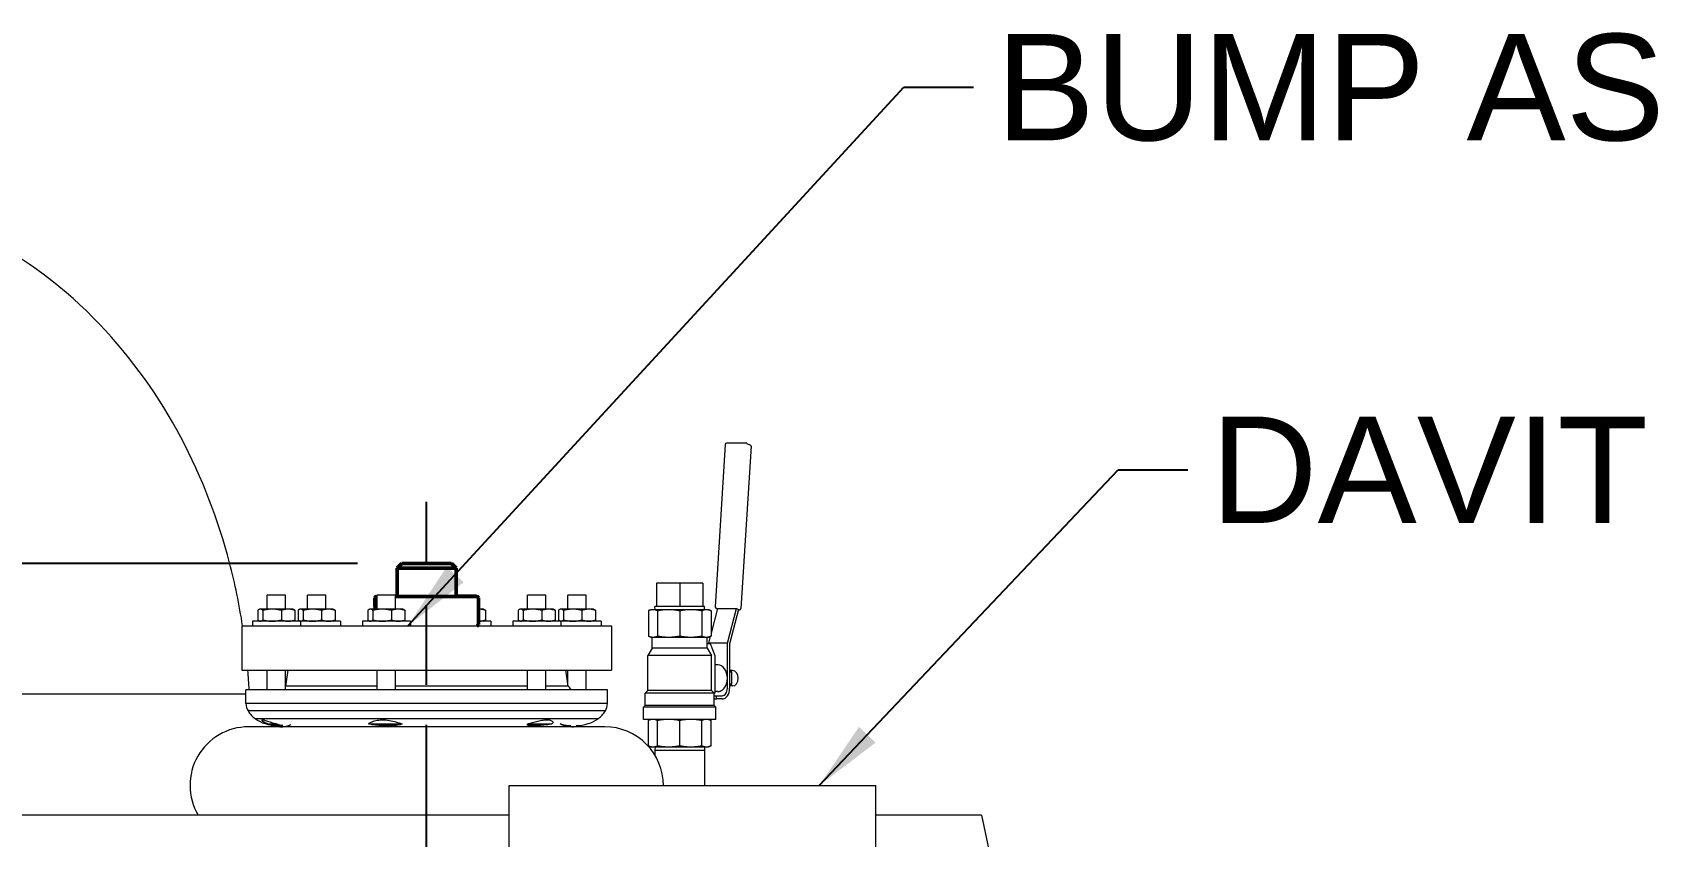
# Model space of a CAD drawing. Header units: inches. Extents: x 15 to 402, y 6 to 258.
# Drawn here: x 296.75 to 324.11, y 126.15 to 139.76 of the extents above; entities that cross this region are included whole.
import ezdxf

# ---------------------------------------------------------------- set-up
doc = ezdxf.new("R2010")
doc.units = ezdxf.units.IN
doc.header["$LTSCALE"] = 12
doc.header["$MEASUREMENT"] = 0
doc.linetypes.add('CHAIN', pattern=[0.7087, 0.4724, -0.0591, 0.1181, -0.0591])
doc.layers.add('Centerline', color=5, linetype='CHAIN', lineweight=25, true_color=0x0000ff)
for name, color, linetype, lineweight in [('Dimension (ANSI)', 7, 'Continuous', 25), ('Symbol', 7, 'Continuous', 25), ('Symbol (ANSI)', 7, 'Continuous', 25), ('Visible (ANSI)', 7, 'Continuous', 50)]:
    doc.layers.add(name, color=color, linetype=linetype, lineweight=lineweight)
doc.styles.add('MEMCOR Medium', font='arial.ttf')
doc.styles.add('Standard D-E', font='arial.ttf')
doc.dimstyles.new('Default (ANSI)', dxfattribs={"dimscale": 12, "dimtxt": 0.15, "dimasz": 0.098425, "dimexe": 0.125, "dimexo": 0.0625, "dimgap": 0.031496, "dimtad": 0, "dimtih": 1, "dimtoh": 1, "dimdec": 4, "dimrnd": 1e-08, "dimzin": 3, "dimdsep": 46, "dimlunit": 5, "dimtxsty": 'MEMCOR Medium', "dimcen": 0.09, "dimdle": 0.393701, "dimclrd": 256, "dimclre": 256, "dimclrt": 256, "dimadec": 0, "dimazin": 1, "dimtfac": 0.8, "dimtofl": 0, "dimtmove": 0, "dimatfit": 3, "dimfxl": 1, "dimfrac": 1, "dimtolj": 1, "dimtzin": 4, "dimlwd": -1, "dimlwe": -1, "dimarcsym": 0})
doc.dimstyles.new('Default (ANSI)$7', dxfattribs={"dimscale": 12, "dimtxt": 0.15, "dimasz": 0.098425, "dimexe": 0.125, "dimexo": 0.0625, "dimgap": 0.031496, "dimtad": 0, "dimtih": 1, "dimtoh": 1, "dimdec": 4, "dimrnd": 1e-08, "dimzin": 3, "dimdsep": 46, "dimlunit": 5, "dimtxsty": 'MEMCOR Medium', "dimcen": 0.09, "dimdle": 0.393701, "dimclrd": 256, "dimclre": 256, "dimclrt": 256, "dimadec": 0, "dimazin": 1, "dimtfac": 0.8, "dimtofl": 0, "dimtmove": 0, "dimatfit": 3, "dimfxl": 1, "dimfrac": 1, "dimtolj": 1, "dimtzin": 4, "dimlwd": -1, "dimlwe": -1, "dimarcsym": 0})
doc.dimstyles.new('Default D-E$7', dxfattribs={"dimscale": 12, "dimtxt": 0.15, "dimasz": 0.098425, "dimexe": 0.125, "dimexo": 0.0625, "dimgap": 0.031496, "dimtad": 0, "dimtih": 1, "dimtoh": 1, "dimrnd": 1e-08, "dimzin": 4, "dimdsep": 46, "dimtxsty": 'Standard D-E', "dimcen": 0.09, "dimdle": 0.393701, "dimclrd": 256, "dimclre": 256, "dimclrt": 256, "dimadec": 0, "dimazin": 1, "dimtfac": 1, "dimtofl": 0, "dimtmove": 0, "dimatfit": 3, "dimfxl": 1, "dimtolj": 1, "dimtzin": 4, "dimlwd": -1, "dimlwe": -1, "dimarcsym": 0})

# ---------------------------------------------------------------- blocks, each defined once
blk = doc.blocks.new('*D27')
at = {"layer": 'Defpoints', "color": 0, "transparency": 16777216}
for p in [(303.002, 130.769), (254.989, 40.014), (282.798, 40.014)]:
    blk.add_point(p, dxfattribs=at)
at = {"layer": 'Dimension (ANSI)', "transparency": 16777216}
for p, q in [((302.252, 130.769), (253.489, 130.769)), ((254.989, 129.588), (254.989, 91.538)), ((254.989, 41.195), (254.989, 79.246)), ((282.048, 40.014), (253.489, 40.014))]:
    blk.add_line(p, q, dxfattribs=at)
for points in [[(254.792, 129.588), (255.186, 129.588), (254.989, 130.769)], [(254.792, 41.195), (255.186, 41.195), (254.989, 40.014)]]:
    blk.add_solid(points, dxfattribs=at)
at = {"layer": 'Dimension (ANSI)', "transparency": 16777216, "char_height": 1.8, "attachment_point": 5, "style": 'MEMCOR Medium'}
for s, insert in [('\\A1; \\fArial|b0|i0;90{\\H0.8x;\\S3#4;} in', (254.989, 87.241)), ('\\A1;[2305.2 mm]{\\P\\fArial|b0|i0;SHIPPING HEIGHT\\P\\fArial|b0|i0;REF.}', (254.989, 81.095))]:
    blk.add_mtext(s, dxfattribs=dict(at, insert=insert))

msp = doc.modelspace()

# ---------------------------------------------------------------- linework, layer by layer
at = {"layer": 'Centerline', "ltscale": 0.952448}
msp.add_line((303.42221, 41.64152), (303.42221, 131.8154), dxfattribs=at)
at = {"layer": 'Visible (ANSI)', "linetype": 'Continuous', "lineweight": 18}
for p, q in [((308.47195, 132.78518), (308.30204, 130.03867)), ((308.83114, 132.80477), (308.49279, 132.80477)), ((308.90988, 132.7528), (308.73997, 130.00629)), ((308.84069, 132.80246), (308.89859, 132.77266)), ((301.03665, 130.23412), (300.72415, 130.23412)), ((300.72415, 129.99712), (300.72415, 130.23412)), ((301.03665, 129.99712), (301.03665, 130.23412)), ((301.718, 130.23412), (301.4055, 130.23412)), ((301.4055, 129.99712), (301.4055, 130.23412)), ((301.718, 129.99712), (301.718, 130.23412)), ((302.89811, 130.23412), (302.58561, 130.23412)), ((302.58561, 129.99712), (302.58561, 130.23412)), ((302.89811, 129.99712), (302.89811, 130.23412)), ((304.2608, 130.23412), (303.9483, 130.23412)), ((303.9483, 130.21412), (303.9483, 130.23412)), ((304.2608, 130.21412), (304.2608, 130.23412)), ((305.44091, 130.23412), (305.12841, 130.23412)), ((305.12841, 129.99712), (305.12841, 130.23412)), ((305.44091, 129.99712), (305.44091, 130.23412)), ((306.12225, 130.23412), (305.80975, 130.23412)), ((305.80975, 129.99712), (305.80975, 130.23412)), ((306.12225, 129.99712), (306.12225, 130.23412)), ((307.31319, 130.43604), (307.31319, 130.04234)), ((307.70293, 130.43604), (307.31319, 130.43604)), ((308.09268, 130.43604), (307.70293, 130.43604)), ((307.70293, 130.43604), (307.70293, 130.04234)), ((308.09268, 130.43604), (308.09268, 130.04234)), ((300.56643, 129.97682), (300.56643, 129.81443)), ((300.5989, 129.99712), (300.58897, 129.99249)), ((300.6085, 129.99712), (300.5989, 129.99712)), ((300.80755, 129.99712), (300.6085, 129.99712)), ((300.65056, 129.97682), (300.65056, 129.81443)), ((301.07945, 129.99712), (300.80755, 129.99712)), ((300.96453, 129.97682), (300.96453, 129.81443)), ((301.1619, 129.99712), (301.07945, 129.99712)), ((301.1619, 129.99712), (301.17183, 129.99249)), ((301.19438, 129.97682), (301.19438, 129.81443)), ((301.24777, 129.97682), (301.24777, 129.81443)), ((301.28025, 129.99712), (301.27032, 129.99249)), ((301.28984, 129.99712), (301.28025, 129.99712)), ((301.48889, 129.99712), (301.28984, 129.99712)), ((301.3319, 129.97682), (301.3319, 129.81443)), ((301.7608, 129.99712), (301.48889, 129.99712)), ((301.64587, 129.97682), (301.64587, 129.81443)), ((301.84325, 129.99712), (301.7608, 129.99712)), ((301.84325, 129.99712), (301.85318, 129.99249)), ((301.87572, 129.97682), (301.87572, 129.81443)), ((302.42789, 129.97682), (302.42789, 129.81443)), ((302.46036, 129.99712), (302.45043, 129.99249)), ((302.46995, 129.99712), (302.46036, 129.99712)), ((302.66901, 129.99712), (302.46995, 129.99712)), ((302.51202, 129.97682), (302.51202, 129.81443)), ((302.94091, 129.99712), (302.66901, 129.99712)), ((302.82599, 129.97682), (302.82599, 129.81443)), ((303.02336, 129.99712), (302.94091, 129.99712)), ((303.02336, 129.99712), (303.03329, 129.99249)), ((303.05584, 129.97682), (303.05584, 129.81443)), ((304.3036, 129.99712), (304.29721, 129.99712)), ((304.38605, 129.99712), (304.3036, 129.99712)), ((304.38605, 129.99712), (304.39598, 129.99249)), ((304.41852, 129.97682), (304.41852, 129.81443)), ((304.97069, 129.97682), (304.97069, 129.81443)), ((305.00316, 129.99712), (304.99323, 129.99249)), ((305.01275, 129.99712), (305.00316, 129.99712)), ((305.21181, 129.99712), (305.01275, 129.99712)), ((305.05482, 129.97682), (305.05482, 129.81443)), ((305.48371, 129.99712), (305.21181, 129.99712)), ((305.36879, 129.97682), (305.36879, 129.81443)), ((305.56616, 129.99712), (305.48371, 129.99712)), ((305.56616, 129.99712), (305.57609, 129.99249)), ((305.59864, 129.97682), (305.59864, 129.81443)), ((305.65203, 129.97682), (305.65203, 129.81443)), ((305.6845, 129.99712), (305.67457, 129.99249)), ((305.6941, 129.99712), (305.6845, 129.99712)), ((305.89315, 129.99712), (305.6941, 129.99712)), ((305.73616, 129.97682), (305.73616, 129.81443)), ((306.16505, 129.99712), (305.89315, 129.99712)), ((306.05013, 129.97682), (306.05013, 129.81443)), ((306.2475, 129.99712), (306.16505, 129.99712)), ((306.2475, 129.99712), (306.25743, 129.99249)), ((306.27998, 129.97682), (306.27998, 129.81443)), ((307.21293, 129.98823), (307.17256, 129.96941)), ((307.17256, 129.96941), (307.17256, 129.54306)), ((307.25023, 129.98823), (307.21293, 129.98823)), ((307.51542, 129.98823), (307.25023, 129.98823)), ((308.12158, 130.04234), (307.28428, 130.04234)), ((307.28597, 129.98823), (307.28428, 130.04234)), ((307.3279, 129.96941), (307.3279, 129.54306)), ((307.89045, 129.98823), (307.51542, 129.98823)), ((307.70293, 129.96941), (307.70293, 129.54306)), ((308.15563, 129.98823), (307.89045, 129.98823)), ((308.07796, 129.96941), (308.07796, 129.54306)), ((308.11989, 129.98823), (308.12158, 130.04234)), ((308.19293, 129.98823), (308.15563, 129.98823)), ((308.19293, 129.98823), (308.2333, 129.96941)), ((308.34167, 130.01023), (308.2333, 129.58916)), ((308.2333, 129.96941), (308.2333, 129.54306)), ((308.31332, 130.01881), (308.34031, 130.00492)), ((308.34167, 130.01023), (308.66157, 130.01023)), ((308.50947, 129.41923), (308.66157, 130.01023)), ((308.69766, 129.99165), (308.54788, 129.40965)), ((308.66157, 130.01023), (308.69766, 129.99165)), ((308.69639, 129.9867), (308.71913, 129.9867)), ((300.29721, 129.71412), (306.54721, 129.71412)), ((300.29721, 129.71412), (300.29721, 128.96412)), ((301.2864, 129.79412), (300.4744, 129.79412)), ((300.4744, 129.79412), (300.4744, 129.71412)), ((300.5989, 129.79412), (300.58897, 129.79875)), ((301.1619, 129.79412), (301.17183, 129.79875)), ((301.28025, 129.79412), (301.27032, 129.79875)), ((301.96775, 129.79412), (301.2864, 129.79412)), ((301.2864, 129.79412), (301.2864, 129.71412)), ((301.84325, 129.79412), (301.85318, 129.79875)), ((301.96775, 129.79412), (301.96775, 129.71412)), ((303.14786, 129.79412), (302.33586, 129.79412)), ((302.33586, 129.79412), (302.33586, 129.71412)), ((302.46036, 129.79412), (302.45043, 129.79875)), ((303.02336, 129.79412), (303.03329, 129.79875)), ((303.14786, 129.79412), (303.14786, 129.71412)), ((304.51055, 129.79412), (304.29721, 129.79412)), ((304.38605, 129.79412), (304.39598, 129.79875)), ((304.51055, 129.79412), (304.51055, 129.71412)), ((305.69066, 129.79412), (304.87866, 129.79412)), ((304.87866, 129.79412), (304.87866, 129.71412)), ((305.00316, 129.79412), (304.99323, 129.79875)), ((305.56616, 129.79412), (305.57609, 129.79875)), ((305.6845, 129.79412), (305.67457, 129.79875)), ((305.69066, 129.79412), (305.69066, 129.71412)), ((306.372, 129.79412), (305.69066, 129.79412)), ((306.2475, 129.79412), (306.25743, 129.79875)), ((306.372, 129.79412), (306.372, 129.71412)), ((306.54721, 129.71412), (306.54721, 128.96412)), ((307.21293, 129.52423), (307.17256, 129.54306)), ((307.21293, 129.52423), (307.25023, 129.52423)), ((307.23743, 129.33863), (307.23743, 129.52423)), ((307.25023, 129.52423), (307.51542, 129.52423)), ((307.51542, 129.52423), (307.89045, 129.52423)), ((307.89045, 129.52423), (308.15563, 129.52423)), ((308.15563, 129.52423), (308.19293, 129.52423)), ((308.16843, 129.33863), (308.16843, 129.52423)), ((308.16843, 129.41422), (308.21603, 129.41422)), ((308.21982, 129.53677), (308.18957, 129.41923)), ((308.50947, 129.41923), (308.18957, 129.41923)), ((308.18957, 129.41923), (308.18957, 129.41422)), ((308.19293, 129.52423), (308.2333, 129.54306)), ((308.21603, 129.41422), (308.29832, 129.21265)), ((308.50947, 128.82823), (308.50947, 129.41923)), ((307.23743, 129.33863), (307.1647, 129.21265)), ((308.24117, 129.21265), (307.1647, 129.21265)), ((307.1647, 128.61894), (307.1647, 129.21265)), ((308.16843, 129.33863), (307.23743, 129.33863)), ((308.16843, 129.33863), (308.24117, 129.21265)), ((308.24117, 128.61894), (308.24117, 129.21265)), ((308.29832, 129.21265), (308.29832, 128.5753)), ((308.54788, 129.40965), (308.54788, 128.65773)), ((300.29721, 128.96412), (306.54721, 128.96412)), ((300.72415, 128.63168), (300.72415, 128.96412)), ((301.07331, 128.96412), (301.03665, 128.69644)), ((301.03665, 128.63168), (301.03665, 128.96412)), ((302.58561, 128.63168), (302.58561, 128.96412)), ((302.89811, 128.63168), (302.89811, 128.96412)), ((305.12841, 128.63168), (305.12841, 128.96412)), ((305.44091, 128.63168), (305.44091, 128.96412)), ((305.7731, 128.96412), (305.81016, 128.6935)), ((305.80975, 128.69644), (305.80975, 128.96412)), ((306.12225, 128.63168), (306.12225, 128.96412)), ((308.34952, 129.05443), (308.29832, 129.05443)), ((308.58779, 128.92869), (308.54788, 128.96128)), ((308.58779, 128.92869), (308.54788, 128.92869)), ((308.59919, 128.95873), (308.551, 128.95873)), ((308.58779, 128.72777), (308.58779, 128.92869)), ((306.48211, 128.63168), (300.3643, 128.63168)), ((300.3643, 128.40098), (300.3643, 128.63168)), ((302.58561, 128.6935), (301.03665, 128.6935)), ((305.12841, 128.6935), (302.89811, 128.6935)), ((305.81016, 128.6935), (305.44091, 128.6935)), ((306.48211, 128.40098), (306.48211, 128.63168)), ((307.1647, 128.61894), (307.12106, 128.5753)), ((308.24117, 128.61894), (307.1647, 128.61894)), ((308.24117, 128.61894), (308.28481, 128.5753)), ((308.34026, 128.60203), (308.29832, 128.60203)), ((308.50947, 128.65773), (308.50947, 128.82823)), ((308.54788, 128.69519), (308.58779, 128.72777)), ((308.58779, 128.72777), (308.54788, 128.72777)), ((308.59919, 128.69773), (308.551, 128.69773)), ((300.3643, 128.56162), (291.18509, 128.56162)), ((306.48211, 128.40098), (300.3643, 128.40098)), ((307.12106, 128.36908), (307.09043, 128.33845)), ((308.31543, 128.33845), (307.09043, 128.33845)), ((307.09043, 128.13223), (307.09043, 128.33845)), ((308.28481, 128.5753), (307.12106, 128.5753)), ((307.12106, 128.36908), (307.12106, 128.5753)), ((308.28481, 128.36908), (307.12106, 128.36908)), ((308.29832, 128.5753), (308.28481, 128.5753)), ((308.28481, 128.36908), (308.28481, 128.5753)), ((308.28481, 128.53273), (308.32736, 128.53273)), ((308.28481, 128.47841), (308.32736, 128.47841)), ((308.28481, 128.36908), (308.31543, 128.33845)), ((308.31543, 128.13223), (308.31543, 128.33845)), ((308.32736, 128.53273), (308.42108, 128.53273)), ((308.32736, 128.47841), (308.32736, 128.53273)), ((308.42108, 128.47841), (308.32736, 128.47841)), ((306.44545, 128.2746), (300.40096, 128.2746)), ((306.32118, 128.14253), (300.52522, 128.14253)), ((300.73579, 128.05592), (300.88699, 128.05592)), ((302.44123, 128.05592), (302.81924, 128.05592)), ((302.81924, 128.05592), (303.00551, 128.05592)), ((305.12865, 128.05592), (305.54172, 128.05592)), ((308.31543, 128.13223), (307.09043, 128.13223)), ((307.21293, 128.13223), (307.17256, 128.11341)), ((307.17256, 127.68706), (307.17256, 128.11341)), ((307.3279, 127.68706), (307.3279, 128.11341)), ((307.70293, 127.68706), (307.70293, 128.11341)), ((308.07796, 127.68706), (308.07796, 128.11341)), ((308.19293, 128.13223), (308.2333, 128.11341)), ((308.2333, 127.68706), (308.2333, 128.11341)), ((306.43792, 128.0062), (300.40849, 128.0062)), ((300.81009, 128.0062), (300.81009, 128.03446)), ((307.21293, 127.66823), (307.17256, 127.68706)), ((307.21293, 127.66823), (307.25023, 127.66823)), ((307.25023, 127.66823), (307.51542, 127.66823)), ((307.28597, 127.66823), (307.28428, 127.61412)), ((307.28428, 127.61412), (308.12158, 127.61412)), ((307.28428, 127.61412), (307.28428, 127.52886)), ((307.51542, 127.66823), (307.89045, 127.66823)), ((307.89045, 127.66823), (308.15563, 127.66823)), ((308.11989, 127.66823), (308.12158, 127.61412)), ((308.12158, 127.61412), (308.12158, 127.01412)), ((308.15563, 127.66823), (308.19293, 127.66823)), ((308.19293, 127.66823), (308.2333, 127.68706)), ((304.81872, 127.01412), (305.24601, 127.01412)), ((304.81872, 122.01412), (304.81872, 127.01412)), ((305.24601, 127.01412), (308.0244, 127.01412)), ((308.0244, 127.01412), (309.23173, 127.01412)), ((309.23173, 127.01412), (310.89851, 127.01412)), ((310.89851, 127.01412), (311.02388, 127.01412)), ((311.02388, 122.01412), (311.02388, 127.01412)), ((304.81872, 126.51412), (295.44228, 126.51412)), ((312.81094, 126.51412), (311.02388, 126.51412)), ((312.81094, 126.51412), (313.32901, 124.01412))]:
    msp.add_line(p, q, dxfattribs=at)
at = {"layer": 'Visible (ANSI)'}
for p, q in [((303.00221, 130.76912), (302.92221, 130.68912)), ((303.92221, 130.68912), (302.92221, 130.68912)), ((302.92221, 130.21412), (302.92221, 130.68912)), ((303.00221, 130.76912), (303.84221, 130.76912)), ((303.84221, 130.76912), (303.92221, 130.68912)), ((303.92221, 130.21412), (303.92221, 130.68912)), ((302.54721, 130.18912), (302.54721, 130.0685)), ((302.58561, 130.21412), (302.57221, 130.21412)), ((304.27221, 130.21412), (302.89811, 130.21412)), ((304.29721, 130.18912), (304.29721, 129.73912))]:
    msp.add_line(p, q, dxfattribs=at)
at = {"layer": 'Visible (ANSI)', "linetype": 'Continuous', "lineweight": 18}
for centre, radius, start, end in [((308.49279, 132.78389), 0.02088, 90, 176.459975), ((308.83114, 132.78389), 0.02088, 62.763687, 90), ((308.88904, 132.75409), 0.02088, 356.459975, 62.763687), ((308.32288, 130.03738), 0.02088, 176.459975, 242.763687), ((308.71913, 130.00758), 0.02088, 270, 356.459975), ((305.74344, 128.57327), 0.1375, 25.135481, 60.976088), ((300.65281, 128.41618), 0.28891, 183.015326, 209.34172), ((306.1936, 128.41618), 0.28891, 330.65828, 356.984674), ((300.77918, 128.50595), 0.44337, 211.453197, 235.054659), ((300.84812, 128.58073), 0.54432, 233.614904, 253.026852), ((300.8966, 128.73955), 0.71038, 253.026852, 270), ((300.93972, 128.50931), 0.50311, 270, 292.396492), ((305.90669, 128.50931), 0.50311, 243.229985, 270), ((305.94981, 128.73955), 0.71038, 270, 286.973148), ((305.99829, 128.58073), 0.54432, 286.973148, 306.385096), ((306.06723, 128.50595), 0.44337, 304.945341, 328.546803), ((300.40849, 127.01718), 0.98901, 90, 210.573878), ((306.43792, 127.01718), 0.98901, 359.822701, 90)]:
    msp.add_arc(centre, radius, start, end, dxfattribs=at)
at = {"layer": 'Visible (ANSI)'}
for centre, start, end in [((302.57221, 130.18912), 90, 180), ((304.27221, 130.18912), 0, 90), ((304.27221, 129.73912), 270, 0)]:
    msp.add_arc(centre, 0.025, start, end, dxfattribs=at)
at = {"layer": 'Visible (ANSI)', "linetype": 'Continuous', "lineweight": 18}
for centre, major_axis, ratio, start_param, end_param in [((308.34952, 128.82823), (0, 0.2262), 0.70710678, 4.71238898, 6.28318531), ((308.59919, 128.82823), (0, -0.1305), 0.70710678, 0, 3.14159265), ((308.42108, 128.65773), (0, -0.17932), 0.70710678, 0, 1.57079633), ((308.42108, 128.65773), (0, -0.125), 0.70710678, 0, 1.57079633), ((308.34952, 128.82823), (0, 0.2262), 0.70710678, 3.85862729, 4.71238898), ((302.76927, 128.73955), (0, -0.71038), 0.25881905, 0, 0.27525005), ((305.86372, 128.73955), (0, -0.71038), 0.96592583, 6.0493702, 6.28318531), ((300.98269, 128.73955), (0, -0.71038), 0.96592583, 0, 0.01134001), ((305.20979, 128.73955), (0, -0.71038), 0.70710678, 6.11799029, 6.28318531)]:
    msp.add_ellipse(centre, major_axis=major_axis, ratio=ratio, start_param=start_param, end_param=end_param, dxfattribs=at)
for points, knots in [([(300.30899, 129.71412), (300.25381, 130.07241), (300.18036, 130.42855), (299.8971, 131.50969), (299.62593, 132.22331), (298.90065, 133.58674), (298.44596, 134.2377), (297.31992, 135.41276), (296.6453, 135.9373), (295.14901, 136.69915), (294.34311, 136.95248), (293.43092, 137.05524), (293.35512, 137.06249), (293.27918, 137.06845)], [3.35607636, 3.35607636, 3.35607636, 3.35607636, 3.49643602, 3.49643602, 3.78656013, 3.78656013, 4.07668425, 4.07668425, 4.36680837, 4.36680837, 4.63289311, 4.63289311, 4.65693248, 4.65693248, 4.65693248, 4.65693248]), ([(308.34026, 128.60203), (308.36047, 128.60203), (308.38405, 128.60774), (308.42458, 128.62858), (308.44181, 128.64192), (308.45463, 128.65773)], [0, 0, 0, 0, 0.217762924, 0.217762924, 0.398672011, 0.398672011, 0.398672011, 0.398672011]), ([(300.72313, 128.06012), (300.7008, 128.06789), (300.68266, 128.07668), (300.65515, 128.0935), (300.64561, 128.10156), (300.63478, 128.11506), (300.63376, 128.12036), (300.64016, 128.12552), (300.64597, 128.12619), (300.66421, 128.12398), (300.67709, 128.12075), (300.7149, 128.1092), (300.74234, 128.09948), (300.80289, 128.07937), (300.83547, 128.06907), (300.87024, 128.06012)], [-1.7515344, -1.7515344, -1.7515344, -1.7515344, -1.5072642, -1.5072642, -1.26561295, -1.26561295, -1.01603872, -1.01603872, -0.81365919, -0.81365919, -0.59067163, -0.59067163, -0.28203199, -0.28203199, -0.00029653, -0.00029653, -0.00029653, -0.00029653]), ([(300.98269, 128.02918), (300.98242, 128.02918), (300.98214, 128.02918), (300.98091, 128.02918), (300.97988, 128.02918), (300.97461, 128.02918), (300.96937, 128.02918), (300.95506, 128.02925), (300.94541, 128.02934), (300.91107, 128.03018), (300.88211, 128.03164), (300.81735, 128.0387), (300.77817, 128.045), (300.73579, 128.05592)], [-0.007943425, -0.007943425, -0.007943425, -0.007943425, 0, 0, 0.026559784, 0.026559784, 0.126932525, 0.126932525, 0.258040313, 0.258040313, 0.543841107, 0.543841107, 0.865806176, 0.865806176, 0.865806176, 0.865806176]), ([(300.88699, 128.05592), (300.9132, 128.045), (300.93584, 128.0387), (300.96869, 128.03164), (300.9812, 128.03018), (300.98967, 128.02934), (300.99091, 128.02925), (300.98992, 128.02918), (300.98844, 128.02918), (300.98511, 128.02918), (300.98433, 128.02918), (300.98322, 128.02918), (300.98296, 128.02918), (300.98269, 128.02918)], [0, 0, 0, 0, 0.36984757, 0.36984757, 0.69815251, 0.69815251, 0.84875859, 0.84875859, 0.96405871, 0.96405871, 0.99456845, 0.99456845, 1.00369322, 1.00369322, 1.00369322, 1.00369322]), ([(302.76927, 128.02918), (302.76826, 128.02918), (302.76726, 128.02918), (302.76287, 128.02918), (302.75947, 128.02918), (302.74315, 128.02918), (302.73011, 128.02918), (302.69976, 128.02925), (302.68261, 128.02934), (302.6286, 128.03018), (302.59237, 128.03164), (302.51973, 128.0387), (302.4806, 128.045), (302.44123, 128.05592)], [-0.007943425, -0.007943425, -0.007943425, -0.007943425, 0, 0, 0.026559784, 0.026559784, 0.126932525, 0.126932525, 0.258040314, 0.258040314, 0.543841108, 0.543841108, 0.865806178, 0.865806178, 0.865806178, 0.865806178]), ([(302.44491, 128.06012), (302.45279, 128.06812), (302.4665, 128.0772), (302.50464, 128.09569), (302.53033, 128.10503), (302.5919, 128.11977), (302.62816, 128.12465), (302.70734, 128.12636), (302.74916, 128.12283), (302.833, 128.10885), (302.87435, 128.0984), (302.94235, 128.07812), (302.97045, 128.06852), (302.99395, 128.06012)], [-1.75251203, -1.75251203, -1.75251203, -1.75251203, -1.50091949, -1.50091949, -1.21676475, -1.21676475, -0.90923135, -0.90923135, -0.59084001, -0.59084001, -0.26462762, -0.26462762, 0, 0, 0, 0]), ([(303.00551, 128.05592), (302.98453, 128.045), (302.96196, 128.0387), (302.91547, 128.03164), (302.89035, 128.03018), (302.84781, 128.02934), (302.83358, 128.02925), (302.8068, 128.02918), (302.79476, 128.02918), (302.77897, 128.02918), (302.77564, 128.02918), (302.77128, 128.02918), (302.77028, 128.02918), (302.76927, 128.02918)], [0, 0, 0, 0, 0.36984756, 0.36984756, 0.69815251, 0.69815251, 0.84875858, 0.84875858, 0.96405871, 0.96405871, 0.99456845, 0.99456845, 1.00369322, 1.00369322, 1.00369322, 1.00369322]), ([(305.20979, 128.02918), (305.20905, 128.02918), (305.20832, 128.02918), (305.20516, 128.02918), (305.20279, 128.02918), (305.19175, 128.02918), (305.18394, 128.02918), (305.16791, 128.02925), (305.16041, 128.02934), (305.14074, 128.03018), (305.13346, 128.03164), (305.12558, 128.0387), (305.12563, 128.045), (305.12865, 128.05592)], [-0.007943425, -0.007943425, -0.007943425, -0.007943425, 0, 0, 0.026559783, 0.026559783, 0.126932523, 0.126932523, 0.258040311, 0.258040311, 0.543841099, 0.543841099, 0.865806172, 0.865806172, 0.865806172, 0.865806172]), ([(305.14499, 128.06012), (305.17497, 128.06789), (305.20627, 128.07668), (305.26791, 128.0935), (305.29841, 128.10156), (305.35792, 128.11506), (305.38678, 128.12036), (305.43481, 128.12552), (305.45451, 128.12619), (305.49141, 128.12398), (305.50783, 128.12075), (305.53916, 128.1092), (305.55088, 128.09948), (305.55901, 128.07937), (305.55667, 128.06907), (305.54691, 128.06012)], [-1.7515344, -1.7515344, -1.7515344, -1.7515344, -1.5072642, -1.5072642, -1.26561295, -1.26561295, -1.01603872, -1.01603872, -0.81365919, -0.81365919, -0.59067163, -0.59067163, -0.28203199, -0.28203199, -0.00029653, -0.00029653, -0.00029653, -0.00029653]), ([(305.54172, 128.05592), (305.49453, 128.045), (305.44932, 128.0387), (305.36998, 128.03164), (305.33235, 128.03018), (305.28134, 128.02934), (305.26587, 128.02925), (305.24008, 128.02918), (305.22953, 128.02918), (305.21706, 128.02918), (305.21451, 128.02918), (305.21126, 128.02918), (305.21052, 128.02918), (305.20979, 128.02918)], [0, 0, 0, 0, 0.36984756, 0.36984756, 0.69815251, 0.69815251, 0.84875858, 0.84875858, 0.96405871, 0.96405871, 0.99456845, 0.99456845, 1.00369322, 1.00369322, 1.00369322, 1.00369322])]:
    msp.add_open_spline(points, degree=3, knots=knots, dxfattribs=at)
for points, weights in [([(300.6085, 129.99712), (300.58897, 129.99712), (300.56643, 129.97682)], [1, 1.0379548493, 1]), ([(300.65056, 129.97682), (300.62802, 129.99712), (300.6085, 129.99712)], [1, 1.0379548493, 1]), ([(300.80755, 129.99712), (300.73469, 129.99712), (300.65056, 129.97682)], [1, 1.0379548493, 1]), ([(300.96453, 129.97682), (300.8804, 129.99712), (300.80755, 129.99712)], [1, 1.0379548493, 1]), ([(301.07945, 129.99712), (301.02612, 129.99712), (300.96453, 129.97682)], [1, 1.0379548493, 1]), ([(301.19438, 129.97682), (301.13279, 129.99712), (301.07945, 129.99712)], [1, 1.0379548493, 1]), ([(301.17183, 129.99249), (301.18249, 129.98752), (301.19438, 129.97682)], [1.01895290532, 1.01965956375, 1]), ([(301.28984, 129.99712), (301.27032, 129.99712), (301.24777, 129.97682)], [1, 1.0379548493, 1]), ([(301.3319, 129.97682), (301.30936, 129.99712), (301.28984, 129.99712)], [1, 1.0379548493, 1]), ([(301.48889, 129.99712), (301.41603, 129.99712), (301.3319, 129.97682)], [1, 1.0379548493, 1]), ([(301.64587, 129.97682), (301.56175, 129.99712), (301.48889, 129.99712)], [1, 1.0379548493, 1]), ([(301.7608, 129.99712), (301.70746, 129.99712), (301.64587, 129.97682)], [1, 1.0379548493, 1]), ([(301.87572, 129.97682), (301.81413, 129.99712), (301.7608, 129.99712)], [1, 1.0379548493, 1]), ([(301.85318, 129.99249), (301.86383, 129.98752), (301.87572, 129.97682)], [1.01895290532, 1.01965956375, 1]), ([(302.46995, 129.99712), (302.45043, 129.99712), (302.42789, 129.97682)], [1, 1.0379548493, 1]), ([(302.51202, 129.97682), (302.48948, 129.99712), (302.46995, 129.99712)], [1, 1.0379548493, 1]), ([(302.66901, 129.99712), (302.59615, 129.99712), (302.51202, 129.97682)], [1, 1.0379548493, 1]), ([(302.82599, 129.97682), (302.74186, 129.99712), (302.66901, 129.99712)], [1, 1.0379548493, 1]), ([(302.94091, 129.99712), (302.88758, 129.99712), (302.82599, 129.97682)], [1, 1.0379548493, 1]), ([(303.05584, 129.97682), (302.99425, 129.99712), (302.94091, 129.99712)], [1, 1.0379548493, 1]), ([(303.03329, 129.99249), (303.04395, 129.98752), (303.05584, 129.97682)], [1.01895290532, 1.01965956375, 1]), ([(304.3036, 129.99712), (304.3004, 129.99712), (304.29721, 129.99705)], [1, 1.00219391469, 1.00413419845]), ([(304.41852, 129.97682), (304.35693, 129.99712), (304.3036, 129.99712)], [1, 1.0379548493, 1]), ([(304.39598, 129.99249), (304.40663, 129.98752), (304.41852, 129.97682)], [1.01895290532, 1.01965956375, 1]), ([(305.01275, 129.99712), (304.99323, 129.99712), (304.97069, 129.97682)], [1, 1.0379548493, 1]), ([(305.05482, 129.97682), (305.03228, 129.99712), (305.01275, 129.99712)], [1, 1.0379548493, 1]), ([(305.21181, 129.99712), (305.13895, 129.99712), (305.05482, 129.97682)], [1, 1.0379548493, 1]), ([(305.36879, 129.97682), (305.28466, 129.99712), (305.21181, 129.99712)], [1, 1.0379548493, 1]), ([(305.48371, 129.99712), (305.43038, 129.99712), (305.36879, 129.97682)], [1, 1.0379548493, 1]), ([(305.59864, 129.97682), (305.53705, 129.99712), (305.48371, 129.99712)], [1, 1.0379548493, 1]), ([(305.57609, 129.99249), (305.58675, 129.98752), (305.59864, 129.97682)], [1.01895290532, 1.01965956375, 1]), ([(305.6941, 129.99712), (305.67457, 129.99712), (305.65203, 129.97682)], [1, 1.0379548493, 1]), ([(305.73616, 129.97682), (305.71362, 129.99712), (305.6941, 129.99712)], [1, 1.0379548493, 1]), ([(305.89315, 129.99712), (305.82029, 129.99712), (305.73616, 129.97682)], [1, 1.0379548493, 1]), ([(306.05013, 129.97682), (305.966, 129.99712), (305.89315, 129.99712)], [1, 1.0379548493, 1]), ([(306.16505, 129.99712), (306.11172, 129.99712), (306.05013, 129.97682)], [1, 1.0379548493, 1]), ([(306.27998, 129.97682), (306.21839, 129.99712), (306.16505, 129.99712)], [1, 1.0379548493, 1]), ([(306.25743, 129.99249), (306.26809, 129.98752), (306.27998, 129.97682)], [1.01895290532, 1.01965956375, 1]), ([(307.25023, 129.98823), (307.21293, 129.98823), (307.17256, 129.96941)], [1, 1.0562990584, 1.07162109099]), ([(307.3279, 129.96941), (307.28753, 129.98823), (307.25023, 129.98823)], [1.07162109099, 1.0562990584, 1]), ([(307.51542, 129.98823), (307.42537, 129.98823), (307.3279, 129.96941)], [1, 1.0562990584, 1.07162109099]), ([(307.70293, 129.96941), (307.60547, 129.98823), (307.51542, 129.98823)], [1.07162109099, 1.0562990584, 1]), ([(307.89045, 129.98823), (307.8004, 129.98823), (307.70293, 129.96941)], [1, 1.0562990584, 1.07162109099]), ([(308.07796, 129.96941), (307.9805, 129.98823), (307.89045, 129.98823)], [1.07162109099, 1.0562990584, 1]), ([(308.15563, 129.98823), (308.11833, 129.98823), (308.07796, 129.96941)], [1, 1.0562990584, 1.07162109099]), ([(308.2333, 129.96941), (308.19293, 129.98823), (308.15563, 129.98823)], [1.07162109099, 1.0562990584, 1]), ([(300.56643, 129.81443), (300.58897, 129.79412), (300.6085, 129.79412)], [1, 1.0379548493, 1]), ([(300.6085, 129.79412), (300.62802, 129.79412), (300.65056, 129.81443)], [1, 1.0379548493, 1]), ([(300.65056, 129.81443), (300.73469, 129.79412), (300.80755, 129.79412)], [1, 1.0379548493, 1]), ([(300.80755, 129.79412), (300.8804, 129.79412), (300.96453, 129.81443)], [1, 1.0379548493, 1]), ([(300.96453, 129.81443), (301.02612, 129.79412), (301.07945, 129.79412)], [1, 1.0379548493, 1]), ([(301.07945, 129.79412), (301.13279, 129.79412), (301.19438, 129.81443)], [1, 1.0379548493, 1]), ([(301.19438, 129.81443), (301.18249, 129.80372), (301.17183, 129.79875)], [1, 1.01965956375, 1.01895290532]), ([(301.24777, 129.81443), (301.27032, 129.79412), (301.28984, 129.79412)], [1, 1.0379548493, 1]), ([(301.28984, 129.79412), (301.30936, 129.79412), (301.3319, 129.81443)], [1, 1.0379548493, 1]), ([(301.3319, 129.81443), (301.41603, 129.79412), (301.48889, 129.79412)], [1, 1.0379548493, 1]), ([(301.48889, 129.79412), (301.56175, 129.79412), (301.64587, 129.81443)], [1, 1.0379548493, 1]), ([(301.64587, 129.81443), (301.70746, 129.79412), (301.7608, 129.79412)], [1, 1.0379548493, 1]), ([(301.7608, 129.79412), (301.81413, 129.79412), (301.87572, 129.81443)], [1, 1.0379548493, 1]), ([(301.87572, 129.81443), (301.86383, 129.80372), (301.85318, 129.79875)], [1, 1.01965956375, 1.01895290532]), ([(302.42789, 129.81443), (302.45043, 129.79412), (302.46995, 129.79412)], [1, 1.0379548493, 1]), ([(302.46995, 129.79412), (302.48948, 129.79412), (302.51202, 129.81443)], [1, 1.0379548493, 1]), ([(302.51202, 129.81443), (302.59615, 129.79412), (302.66901, 129.79412)], [1, 1.0379548493, 1]), ([(302.66901, 129.79412), (302.74186, 129.79412), (302.82599, 129.81443)], [1, 1.0379548493, 1]), ([(302.82599, 129.81443), (302.88758, 129.79412), (302.94091, 129.79412)], [1, 1.0379548493, 1]), ([(302.94091, 129.79412), (302.99425, 129.79412), (303.05584, 129.81443)], [1, 1.0379548493, 1]), ([(303.05584, 129.81443), (303.04395, 129.80372), (303.03329, 129.79875)], [1, 1.01965956375, 1.01895290532]), ([(304.29721, 129.79419), (304.3004, 129.79412), (304.3036, 129.79412)], [1.00413419845, 1.00219391469, 1]), ([(304.3036, 129.79412), (304.35693, 129.79412), (304.41852, 129.81443)], [1, 1.0379548493, 1]), ([(304.41852, 129.81443), (304.40663, 129.80372), (304.39598, 129.79875)], [1, 1.01965956375, 1.01895290532]), ([(304.97069, 129.81443), (304.99323, 129.79412), (305.01275, 129.79412)], [1, 1.0379548493, 1]), ([(305.01275, 129.79412), (305.03228, 129.79412), (305.05482, 129.81443)], [1, 1.0379548493, 1]), ([(305.05482, 129.81443), (305.13895, 129.79412), (305.21181, 129.79412)], [1, 1.0379548493, 1]), ([(305.21181, 129.79412), (305.28466, 129.79412), (305.36879, 129.81443)], [1, 1.0379548493, 1]), ([(305.36879, 129.81443), (305.43038, 129.79412), (305.48371, 129.79412)], [1, 1.0379548493, 1]), ([(305.48371, 129.79412), (305.53705, 129.79412), (305.59864, 129.81443)], [1, 1.0379548493, 1]), ([(305.59864, 129.81443), (305.58675, 129.80372), (305.57609, 129.79875)], [1, 1.01965956375, 1.01895290532]), ([(305.65203, 129.81443), (305.67457, 129.79412), (305.6941, 129.79412)], [1, 1.0379548493, 1]), ([(305.6941, 129.79412), (305.71362, 129.79412), (305.73616, 129.81443)], [1, 1.0379548493, 1]), ([(305.73616, 129.81443), (305.82029, 129.79412), (305.89315, 129.79412)], [1, 1.0379548493, 1]), ([(305.89315, 129.79412), (305.966, 129.79412), (306.05013, 129.81443)], [1, 1.0379548493, 1]), ([(306.05013, 129.81443), (306.11172, 129.79412), (306.16505, 129.79412)], [1, 1.0379548493, 1]), ([(306.16505, 129.79412), (306.21839, 129.79412), (306.27998, 129.81443)], [1, 1.0379548493, 1]), ([(306.27998, 129.81443), (306.26809, 129.80372), (306.25743, 129.79875)], [1, 1.01965956375, 1.01895290532]), ([(307.17256, 129.54306), (307.21293, 129.52423), (307.25023, 129.52423)], [1.07162109099, 1.0562990584, 1]), ([(307.25023, 129.52423), (307.28753, 129.52423), (307.3279, 129.54306)], [1, 1.0562990584, 1.07162109099]), ([(307.3279, 129.54306), (307.42537, 129.52423), (307.51542, 129.52423)], [1.07162109099, 1.0562990584, 1]), ([(307.51542, 129.52423), (307.60547, 129.52423), (307.70293, 129.54306)], [1, 1.0562990584, 1.07162109099]), ([(307.70293, 129.54306), (307.8004, 129.52423), (307.89045, 129.52423)], [1.07162109099, 1.0562990584, 1]), ([(307.89045, 129.52423), (307.9805, 129.52423), (308.07796, 129.54306)], [1, 1.0562990584, 1.07162109099]), ([(308.07796, 129.54306), (308.11833, 129.52423), (308.15563, 129.52423)], [1.07162109099, 1.0562990584, 1]), ([(308.15563, 129.52423), (308.19293, 129.52423), (308.2333, 129.54306)], [1, 1.0562990584, 1.07162109099]), ([(307.25023, 128.13223), (307.21293, 128.13223), (307.17256, 128.11341)], [1, 1.04927042368, 1.05740736242]), ([(307.3279, 128.11341), (307.28753, 128.13223), (307.25023, 128.13223)], [1.05740736242, 1.04927042368, 1]), ([(307.51542, 128.13223), (307.42537, 128.13223), (307.3279, 128.11341)], [1, 1.04927042368, 1.05740736242]), ([(307.70293, 128.11341), (307.60547, 128.13223), (307.51542, 128.13223)], [1.05740736242, 1.04927042368, 1]), ([(307.89045, 128.13223), (307.8004, 128.13223), (307.70293, 128.11341)], [1, 1.04927042368, 1.05740736242]), ([(308.07796, 128.11341), (307.9805, 128.13223), (307.89045, 128.13223)], [1.05740736242, 1.04927042368, 1]), ([(308.15563, 128.13223), (308.11833, 128.13223), (308.07796, 128.11341)], [1, 1.04927042368, 1.05740736242]), ([(308.2333, 128.11341), (308.19293, 128.13223), (308.15563, 128.13223)], [1.05740736242, 1.04927042368, 1]), ([(307.17256, 127.68706), (307.21293, 127.66823), (307.25023, 127.66823)], [1.05740736242, 1.04927042368, 1]), ([(307.25023, 127.66823), (307.28753, 127.66823), (307.3279, 127.68706)], [1, 1.04927042368, 1.05740736242]), ([(307.3279, 127.68706), (307.42537, 127.66823), (307.51542, 127.66823)], [1.05740736242, 1.04927042368, 1]), ([(307.51542, 127.66823), (307.60547, 127.66823), (307.70293, 127.68706)], [1, 1.04927042368, 1.05740736242]), ([(307.70293, 127.68706), (307.8004, 127.66823), (307.89045, 127.66823)], [1.05740736242, 1.04927042368, 1]), ([(307.89045, 127.66823), (307.9805, 127.66823), (308.07796, 127.68706)], [1, 1.04927042368, 1.05740736242]), ([(308.07796, 127.68706), (308.11833, 127.66823), (308.15563, 127.66823)], [1.05740736242, 1.04927042368, 1]), ([(308.15563, 127.66823), (308.19293, 127.66823), (308.2333, 127.68706)], [1, 1.04927042368, 1.05740736242])]:
    msp.add_rational_spline(points, weights, degree=2, dxfattribs=at)
at = {"layer": 'Visible (ANSI)'}
msp.add_open_spline([(302.54722, 130.06847), (302.54722, 130.06244), (302.5475, 130.05501), (302.54839, 130.03637), (302.54908, 130.02374), (302.54978, 130.00548), (302.54992, 130.00133), (302.55004, 129.99711)], degree=3, knots=[-1.649718408, -1.649718408, -1.649718408, -1.649718408, -1.545652621, -1.545652621, -1.429649102, -1.429649102, -1.396985446, -1.396985446, -1.396985446, -1.396985446], dxfattribs=at)
at = {"layer": 'Visible (ANSI)', "linetype": 'Continuous', "lineweight": 18}
for points in [[(300.4202, 128.63168), (300.41441, 128.74257), (300.40691, 128.8534), (300.39772, 128.96412)], [(300.73579, 128.05592), (300.73144, 128.05729), (300.72722, 128.05869), (300.72313, 128.06012)], [(300.87024, 128.06012), (300.87578, 128.05869), (300.88136, 128.05729), (300.88699, 128.05592)], [(302.44123, 128.05592), (302.44228, 128.05729), (302.44351, 128.05869), (302.44491, 128.06012)], [(302.99395, 128.06012), (302.99793, 128.05869), (303.00179, 128.05729), (303.00551, 128.05592)], [(305.12865, 128.05592), (305.13404, 128.05729), (305.13949, 128.05869), (305.14499, 128.06012)], [(305.54691, 128.06012), (305.54536, 128.05869), (305.54363, 128.05729), (305.54172, 128.05592)]]:
    msp.add_open_spline(points, degree=3, dxfattribs=at)

# ---------------------------------------------------------------- texts
at = {"layer": 'Symbol', "insert": (313.05132, 139.73058), "char_height": 1.8000001, "width": 21.5259154, "attachment_point": 1, "style": 'Standard D-E'}
msp.add_mtext('\\fArial|b0|i0;BUMP ASSEMBLY', dxfattribs=at)
at = {"layer": 'Symbol (ANSI)', "insert": (316.67951, 133.25639), "char_height": 1.8000001, "width": 7.4071653, "attachment_point": 1, "style": 'MEMCOR Medium'}
msp.add_mtext('\\fArial|b0|i0;DAVIT', dxfattribs=at)

# ---------------------------------------------------------------- dimensions: what is measured, and where the dimension line sits
at = {"layer": 'Dimension (ANSI)'}
dim = msp.add_linear_dim(base=(254.98884, 40.01412), p1=(303.00221, 130.76912), p2=(282.79783, 40.01412), angle=90, text=' \\fArial|b0|i0;<> in\\X[2305.2 mm]{\\P\\fArial|b0|i0;SHIPPING HEIGHT\\P\\fArial|b0|i0;REF.}', dimstyle='Default (ANSI)', override={"dimgap": 0.031496, "dimdec": 4, "dimpost": '', "dimtol": 0, "dimlim": 0, "dimtp": 0, "dimtm": 0, "dimtdec": 2, "dimatfit": 1}, dxfattribs=at)
dim.commit()
dim.dimension.update_dxf_attribs({"geometry": '*D27', "text_midpoint": (254.98884, 85.39162), "dimtype": 160})

# ---------------------------------------------------------------- leaders
at = {"layer": 'Symbol', "annotation_type": 0, "has_hookline": 1, "hookline_direction": 0, "text_width": 21.31637}
msp.add_leader([(303.10529, 129.71412), (311.49226, 138.83058), (312.67337, 138.83058)], dimstyle='Default D-E$7', override={"dimtad": 0}, dxfattribs=at)
at = {"layer": 'Symbol (ANSI)', "annotation_type": 0, "has_hookline": 1, "hookline_direction": 0, "text_width": 7.16071}
msp.add_leader([(310.06512, 127.01412), (315.12045, 132.35639), (316.30156, 132.35639)], dimstyle='Default (ANSI)$7', override={"dimtad": 0}, dxfattribs=at)

doc.saveas('drawing.dxf')
